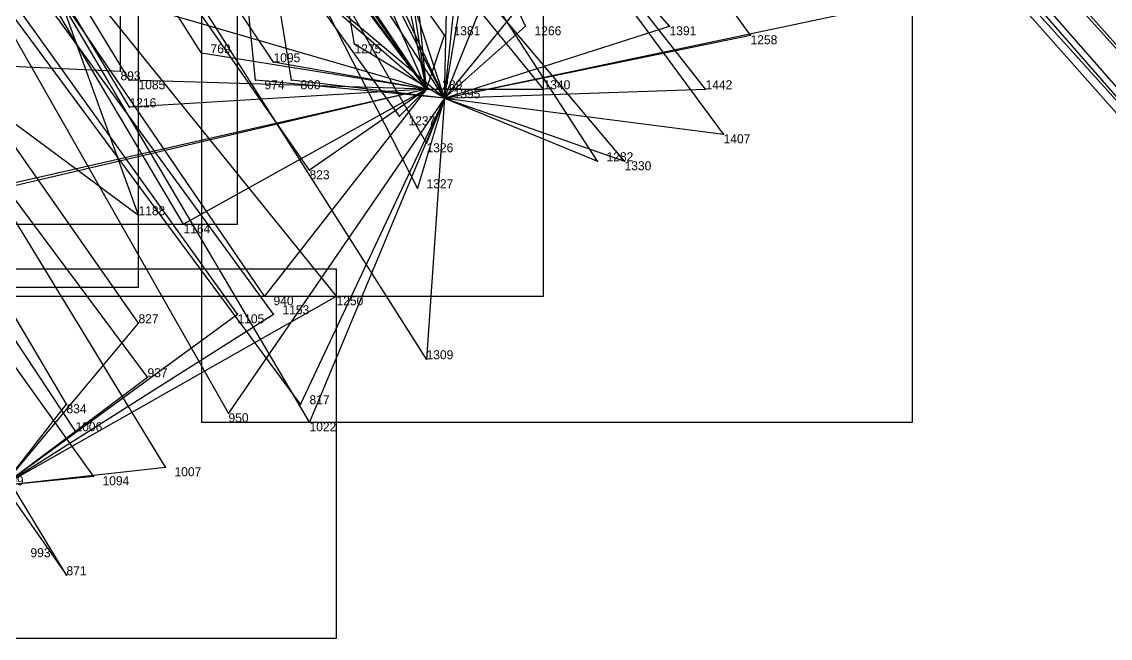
# Model space of a CAD drawing. Extents: x -0.5 to 0.59, y -0.5 to 0.59.
# Drawn here: x 0.224 to 0.345, y -0.451 to -0.3825 of the extents above; entities that cross this region are included whole.
import ezdxf

# ---------------------------------------------------------------- set-up
doc = ezdxf.new("R2010")
doc.units = 0
for name, color, linetype in [('Clients', 3, 'CONTINUOUS'), ('Facilities', 3, 'CONTINUOUS'), ('Facilities_lines', 3, 'CONTINUOUS'), ('Min_max_boxes', 1, 'CONTINUOUS'), ('Normals', 1, 'CONTINUOUS'), ('Source_points', 5, 'CONTINUOUS'), ('Text', 3, 'CONTINUOUS')]:
    doc.layers.add(name, color=color, linetype=linetype)

msp = doc.modelspace()

# ---------------------------------------------------------------- linework, layer by layer
at = {"layer": 'Clients', "color": 5}
for p in [(0.28, -0.383, -1.25), (0.296, -0.383, -1.25), (0.271, -0.384, -1.174), (0.305, -0.384, -1.227), (0.261, -0.385, -1.25), (0.244, -0.386, -1.141), (0.235, -0.388, -1.25), (0.252, -0.387, -1.153), (0.236, -0.389, -1.139), (0.25, -0.389, -1.25), (0.254, -0.389, -1.25), (0.282, -0.39, -1.202), (0.3, -0.39, -1.23), (0.236, -0.392, -1.142), (0.266, -0.393, -1.187), (0.302, -0.395, -1.25), (0.269, -0.396, -1.25), (0.256, -0.399, -1.185), (0.288, -0.398, -1.25), (0.291, -0.398, -1.233), (0.268, -0.401, -1.25), (0.237, -0.404, -1.25), (0.242, -0.405, -1.179), (0.251, -0.413, -1.209), (0.259, -0.413, -1.218), (0.248, -0.415, -1.21), (0.252, -0.415, -1.214), (0.237, -0.416, -1.196), (0.269, -0.42, -1.25), (0.238, -0.422, -1.21), (0.229, -0.425, -1.208), (0.255, -0.425, -1.239), (0.247, -0.426, -1.25), (0.23, -0.428, -1.214), (0.256, -0.427, -1.25), (0.24, -0.432, -1.236), (0.232, -0.433, -1.229), (0.229, -0.444, -1.248)]:
    msp.add_point(p, dxfattribs=at)
at = {"layer": 'Facilities', "color": 3}
for p in [(0.269, -0.39, -1.184), (0.271, -0.391, -1.25)]:
    msp.add_point(p, dxfattribs=at)
at = {"layer": 'Facilities_lines', "color": 3}
for p, q in [((0.271, -0.391, -1.25), (0.244, -0.338, -1.25)), ((0.271, -0.391, -1.25), (0.254, -0.339, -1.25)), ((0.271, -0.391, -1.25), (0.272, -0.346, -1.25)), ((0.271, -0.391, -1.25), (0.302, -0.353, -1.25)), ((0.271, -0.391, -1.25), (0.275, -0.353, -1.25)), ((0.269, -0.39, -1.184), (0.262, -0.356, -1.105)), ((0.271, -0.391, -1.25), (0.252, -0.362, -1.25)), ((0.269, -0.39, -1.184), (0.257, -0.363, -1.113)), ((0.269, -0.39, -1.184), (0.251, -0.366, -1.111)), ((0.271, -0.391, -1.25), (0.275, -0.367, -1.25)), ((0.269, -0.39, -1.184), (0.246, -0.37, -1.111)), ((0.269, -0.39, -1.184), (0.255, -0.369, -1.122)), ((0.269, -0.39, -1.184), (0.267, -0.369, -1.139)), ((0.271, -0.391, -1.25), (0.279, -0.371, -1.25)), ((0.271, -0.391, -1.25), (0.252, -0.375, -1.25)), ((0.269, -0.39, -1.184), (0.26, -0.377, -1.145)), ((0.269, -0.39, -1.184), (0.267, -0.377, -1.154)), ((0.271, -0.391, -1.25), (0.323, -0.38, -1.246)), ((0.269, -0.39, -1.184), (0.238, -0.381, -1.124)), ((0.271, -0.391, -1.25), (0.28, -0.383, -1.25)), ((0.271, -0.391, -1.25), (0.296, -0.383, -1.25)), ((0.269, -0.39, -1.184), (0.271, -0.384, -1.174)), ((0.271, -0.391, -1.25), (0.305, -0.384, -1.227)), ((0.271, -0.391, -1.25), (0.261, -0.385, -1.25)), ((0.269, -0.39, -1.184), (0.244, -0.386, -1.141)), ((0.214, -0.387, -1.25), (0.235, -0.388, -1.25)), ((0.214, -0.387, -1.25), (0.237, -0.404, -1.25)), ((0.269, -0.39, -1.184), (0.252, -0.387, -1.153)), ((0.269, -0.39, -1.184), (0.236, -0.389, -1.139)), ((0.271, -0.391, -1.25), (0.25, -0.389, -1.25)), ((0.271, -0.391, -1.25), (0.254, -0.389, -1.25)), ((0.269, -0.39, -1.184), (0.203, -0.405, -1.132)), ((0.269, -0.39, -1.184), (0.205, -0.405, -1.135)), ((0.269, -0.39, -1.184), (0.236, -0.392, -1.142)), ((0.269, -0.39, -1.184), (0.242, -0.405, -1.179)), ((0.269, -0.39, -1.184), (0.251, -0.413, -1.209)), ((0.269, -0.39, -1.184), (0.256, -0.399, -1.185)), ((0.269, -0.39, -1.184), (0.266, -0.393, -1.187)), ((0.269, -0.39, -1.184), (0.282, -0.39, -1.202)), ((0.271, -0.391, -1.25), (0.3, -0.39, -1.23)), ((0.271, -0.391, -1.25), (0.247, -0.426, -1.25)), ((0.271, -0.391, -1.25), (0.255, -0.425, -1.239)), ((0.271, -0.391, -1.25), (0.256, -0.427, -1.25)), ((0.271, -0.391, -1.25), (0.268, -0.401, -1.25)), ((0.271, -0.391, -1.25), (0.269, -0.42, -1.25)), ((0.271, -0.391, -1.25), (0.269, -0.396, -1.25)), ((0.271, -0.391, -1.25), (0.291, -0.398, -1.233)), ((0.271, -0.391, -1.25), (0.288, -0.398, -1.25)), ((0.271, -0.391, -1.25), (0.302, -0.395, -1.25)), ((0.222, -0.434, -1.218), (0.259, -0.413, -1.218)), ((0.222, -0.434, -1.218), (0.248, -0.415, -1.21)), ((0.222, -0.434, -1.218), (0.252, -0.415, -1.214)), ((0.222, -0.434, -1.218), (0.237, -0.416, -1.196)), ((0.222, -0.434, -1.218), (0.238, -0.422, -1.21)), ((0.222, -0.434, -1.218), (0.229, -0.425, -1.208)), ((0.222, -0.434, -1.218), (0.23, -0.428, -1.214)), ((0.222, -0.434, -1.218), (0.24, -0.432, -1.236)), ((0.222, -0.434, -1.218), (0.232, -0.433, -1.229)), ((0.222, -0.434, -1.218), (0.229, -0.444, -1.248))]:
    msp.add_line(p, q, dxfattribs=at)
at = {"layer": 'Min_max_boxes', "color": 1}
for p, q in [((0.248, -0.405, -1.101), (0.248, -0.317, -1.101)), ((0.248, -0.405, -0.96), (0.248, -0.317, -0.96)), ((0.237, -0.412, -1.25), (0.237, -0.319, -1.25)), ((0.237, -0.412, -1.25), (0.237, -0.319, -1.25)), ((0.244, -0.338, -1.25), (0.244, -0.427, -1.25)), ((0.244, -0.338, -1.227), (0.244, -0.427, -1.227)), ((0.323, -0.427, -1.25), (0.323, -0.338, -1.25)), ((0.323, -0.427, -1.227), (0.323, -0.338, -1.227)), ((0.282, -0.413, -1.209), (0.282, -0.356, -1.209)), ((0.282, -0.413, -1.105), (0.282, -0.356, -1.105)), ((0.133, -0.405, -1.101), (0.248, -0.405, -1.101)), ((0.133, -0.405, -0.96), (0.248, -0.405, -0.96)), ((0.248, -0.405, -1.101), (0.248, -0.405, -0.96)), ((0.259, -0.41, -1.25), (0.176, -0.41, -1.25)), ((0.259, -0.41, -1.132), (0.176, -0.41, -1.132)), ((0.259, -0.451, -1.25), (0.259, -0.41, -1.25)), ((0.259, -0.451, -1.132), (0.259, -0.41, -1.132)), ((0.259, -0.41, -1.25), (0.259, -0.41, -1.132)), ((0.176, -0.412, -1.25), (0.237, -0.412, -1.25)), ((0.176, -0.412, -1.25), (0.237, -0.412, -1.25)), ((0.237, -0.412, -1.25), (0.237, -0.412, -1.25)), ((0.203, -0.413, -1.209), (0.282, -0.413, -1.209)), ((0.203, -0.413, -1.105), (0.282, -0.413, -1.105)), ((0.282, -0.413, -1.209), (0.282, -0.413, -1.105)), ((0.244, -0.427, -1.25), (0.323, -0.427, -1.25)), ((0.244, -0.427, -1.227), (0.323, -0.427, -1.227)), ((0.244, -0.427, -1.25), (0.244, -0.427, -1.227)), ((0.323, -0.427, -1.25), (0.323, -0.427, -1.227)), ((0.176, -0.451, -1.25), (0.259, -0.451, -1.25)), ((0.176, -0.451, -1.132), (0.259, -0.451, -1.132)), ((0.259, -0.451, -1.25), (0.259, -0.451, -1.132))]:
    msp.add_line(p, q, dxfattribs=at)
at = {"layer": 'Normals', "color": 1}
for p, q in [((0.305, -0.384, -1.227), (0.247, -0.304, -1.216)), ((0.244, -0.386, -1.141), (0.194, -0.307, -1.178)), ((0.271, -0.384, -1.174), (0.216, -0.306, -1.204)), ((0.252, -0.387, -1.153), (0.2, -0.309, -1.19)), ((0.236, -0.389, -1.139), (0.188, -0.31, -1.176)), ((0.269, -0.39, -1.184), (0.211, -0.311, -1.203)), ((0.3, -0.39, -1.23), (0.238, -0.311, -1.223)), ((0.236, -0.392, -1.142), (0.188, -0.312, -1.18)), ((0.282, -0.39, -1.202), (0.219, -0.312, -1.21)), ((0.266, -0.393, -1.187), (0.209, -0.314, -1.206)), ((0.285, -0.318, -1.067), (0.347, -0.387, -1.03)), ((0.256, -0.399, -1.185), (0.201, -0.32, -1.211)), ((0.288, -0.32, -1.077), (0.35, -0.39, -1.04)), ((0.291, -0.398, -1.233), (0.227, -0.322, -1.218)), ((0.242, -0.405, -1.179), (0.194, -0.324, -1.214)), ((0.302, -0.395, -1.25), (0.249, -0.323, -1.206)), ((0.287, -0.326, -1.086), (0.349, -0.395, -1.049)), ((0.29, -0.327, -1.092), (0.351, -0.397, -1.056)), ((0.251, -0.413, -1.209), (0.195, -0.331, -1.215)), ((0.288, -0.398, -1.25), (0.246, -0.333, -1.186)), ((0.248, -0.415, -1.21), (0.19, -0.334, -1.217)), ((0.252, -0.415, -1.214), (0.193, -0.334, -1.219)), ((0.237, -0.416, -1.196), (0.181, -0.336, -1.22)), ((0.259, -0.413, -1.218), (0.196, -0.335, -1.216)), ((0.299, -0.34, -1.133), (0.361, -0.41, -1.096)), ((0.229, -0.425, -1.208), (0.18, -0.342, -1.232)), ((0.304, -0.342, -1.145), (0.365, -0.412, -1.107)), ((0.238, -0.422, -1.21), (0.179, -0.343, -1.229)), ((0.23, -0.428, -1.214), (0.175, -0.345, -1.224)), ((0.296, -0.383, -1.25), (0.264, -0.346, -1.163)), ((0.255, -0.425, -1.239), (0.198, -0.348, -1.208)), ((0.24, -0.432, -1.236), (0.19, -0.35, -1.209)), ((0.268, -0.401, -1.25), (0.242, -0.35, -1.168)), ((0.232, -0.433, -1.229), (0.174, -0.352, -1.228)), ((0.271, -0.391, -1.25), (0.253, -0.352, -1.159)), ((0.28, -0.383, -1.25), (0.266, -0.353, -1.156)), ((0.261, -0.385, -1.25), (0.256, -0.356, -1.154)), ((0.269, -0.42, -1.25), (0.229, -0.357, -1.184)), ((0.235, -0.388, -1.25), (0.235, -0.359, -1.154)), ((0.25, -0.389, -1.25), (0.247, -0.359, -1.155)), ((0.254, -0.389, -1.25), (0.249, -0.358, -1.155)), ((0.229, -0.444, -1.248), (0.178, -0.36, -1.229)), ((0.269, -0.396, -1.25), (0.249, -0.361, -1.159)), ((0.256, -0.427, -1.25), (0.22, -0.366, -1.179)), ((0.247, -0.426, -1.25), (0.214, -0.368, -1.176)), ((0.237, -0.404, -1.25), (0.224, -0.368, -1.158))]:
    msp.add_line(p, q, dxfattribs=at)
at = {"layer": 'Source_points', "color": 5}
for p in [(0.28, -0.383, -1.25), (0.296, -0.383, -1.25), (0.271, -0.384, -1.174), (0.305, -0.384, -1.227), (0.261, -0.385, -1.25), (0.244, -0.386, -1.141), (0.235, -0.388, -1.25), (0.252, -0.387, -1.153), (0.236, -0.389, -1.139), (0.25, -0.389, -1.25), (0.254, -0.389, -1.25), (0.269, -0.39, -1.184), (0.282, -0.39, -1.202), (0.3, -0.39, -1.23), (0.271, -0.391, -1.25), (0.236, -0.392, -1.142), (0.266, -0.393, -1.187), (0.302, -0.395, -1.25), (0.269, -0.396, -1.25), (0.256, -0.399, -1.185), (0.288, -0.398, -1.25), (0.291, -0.398, -1.233), (0.268, -0.401, -1.25), (0.237, -0.404, -1.25), (0.242, -0.405, -1.179), (0.251, -0.413, -1.209), (0.259, -0.413, -1.218), (0.248, -0.415, -1.21), (0.252, -0.415, -1.214), (0.237, -0.416, -1.196), (0.269, -0.42, -1.25), (0.238, -0.422, -1.21), (0.229, -0.425, -1.208), (0.255, -0.425, -1.239), (0.247, -0.426, -1.25), (0.23, -0.428, -1.214), (0.256, -0.427, -1.25), (0.24, -0.432, -1.236), (0.232, -0.433, -1.229), (0.229, -0.444, -1.248)]:
    msp.add_point(p, dxfattribs=at)

# ---------------------------------------------------------------- texts
at = {"layer": 'Text', "color": 3}
for s, p in [('1381', (0.272, -0.384, -1.174)), ('1266', (0.281, -0.384, -1.25)), ('1391', (0.296, -0.384, -1.25)), ('1258', (0.305, -0.385, -1.227)), ('769', (0.245, -0.386, -1.141)), ('1275', (0.261, -0.386, -1.25)), ('1095', (0.252, -0.387, -1.153)), ('893', (0.235, -0.389, -1.25)), ('1085', (0.237, -0.39, -1.139)), ('974', (0.251, -0.39, -1.25)), ('800', (0.255, -0.39, -1.25)), ('1289', (0.27, -0.39, -1.184)), ('1340', (0.282, -0.39, -1.202)), ('1442', (0.3, -0.39, -1.23)), ('1395', (0.272, -0.391, -1.25)), ('1216', (0.236, -0.392, -1.142)), ('1237', (0.267, -0.394, -1.187)), ('1407', (0.302, -0.396, -1.25)), ('1326', (0.269, -0.397, -1.25)), ('1282', (0.289, -0.398, -1.25)), ('823', (0.256, -0.4, -1.185)), ('1330', (0.291, -0.399, -1.233)), ('1327', (0.269, -0.401, -1.25)), ('1188', (0.237, -0.404, -1.25)), ('1164', (0.242, -0.406, -1.179)), ('940', (0.252, -0.414, -1.209)), ('1250', (0.259, -0.414, -1.218)), ('1153', (0.253, -0.415, -1.214)), ('827', (0.237, -0.416, -1.196)), ('1105', (0.248, -0.416, -1.21)), ('1309', (0.269, -0.42, -1.25)), ('937', (0.238, -0.422, -1.21)), ('817', (0.256, -0.425, -1.239)), ('834', (0.229, -0.426, -1.208)), ('950', (0.247, -0.427, -1.25)), ('1006', (0.23, -0.428, -1.214)), ('1022', (0.256, -0.428, -1.25)), ('1007', (0.241, -0.433, -1.236)), ('999', (0.222, -0.434, -1.218)), ('1094', (0.233, -0.434, -1.229)), ('993', (0.225, -0.442, -1.238)), ('871', (0.229, -0.444, -1.248))]:
    msp.add_text(s, height=0.001, dxfattribs=at).set_placement(p)

doc.saveas('drawing.dxf')
